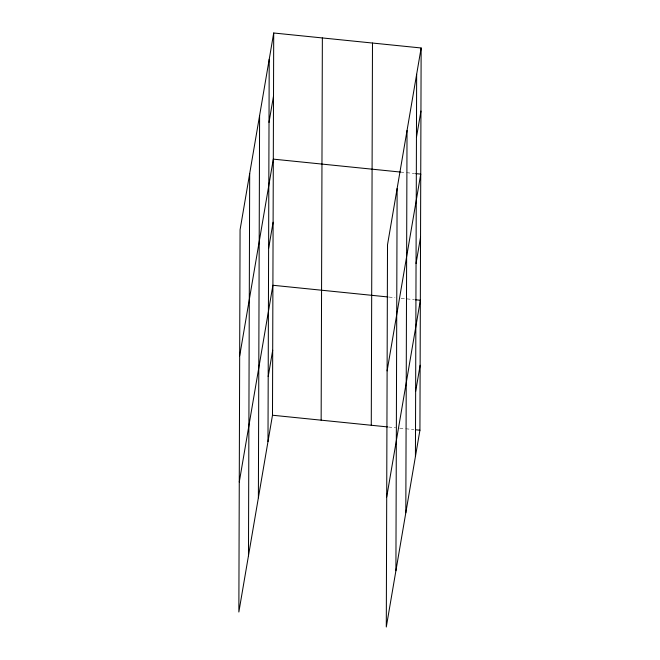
<?xml version="1.0" encoding="UTF-8"?>
<svg xmlns="http://www.w3.org/2000/svg" width="660" height="660" viewBox="0 0 660 660"><rect width="100%" height="100%" fill="white"/><g stroke="black" fill="none" stroke-linecap="round" stroke-linejoin="round"><path stroke-width="0.49" stroke-dasharray="3.3 2.47" d="M400.471 172.062L405.537 172.573M406.552 172.681L414.661 173.498M388.921 297.058L395.002 297.676M401.082 298.295L414.257 299.64M388.509 427.02L395.604 427.738M399.655 428.15L404.72 428.67M405.735 428.769L413.845 429.594"/><path stroke-width="0.99" d="M248.474 555.761L249.686 173.53M258.382 497.797L259.594 115.566M267.993 441.532L269.214 59.309M273.71 33L240.075 229.787L238.854 612.018L272.489 415.231L273.71 33L421.146 47.982L419.925 430.213L386.29 627L387.511 244.769L421.146 47.982M321.148 420.173L322.361 37.942M371.275 425.271L372.487 43.04M395.909 570.743L397.122 188.512M405.817 512.779L407.03 130.548M415.429 456.522L416.65 74.291M269.008 122.372L273.504 96.071M239.671 355.921L273.306 159.134L400.471 172.062M268.612 248.507L273.108 222.205M239.266 482.056L272.902 285.268L387.907 296.959M268.199 376.555L272.695 350.254M416.452 137.354L420.948 111.053M387.106 370.903L420.742 174.116L415.676 173.605M416.048 263.497L420.544 237.188M386.702 497.046L420.346 300.259L415.272 299.739M415.635 391.537L420.139 365.236M272.489 415.231L387.494 426.913M415.874 429.8L419.925 430.213"/></g></svg>
